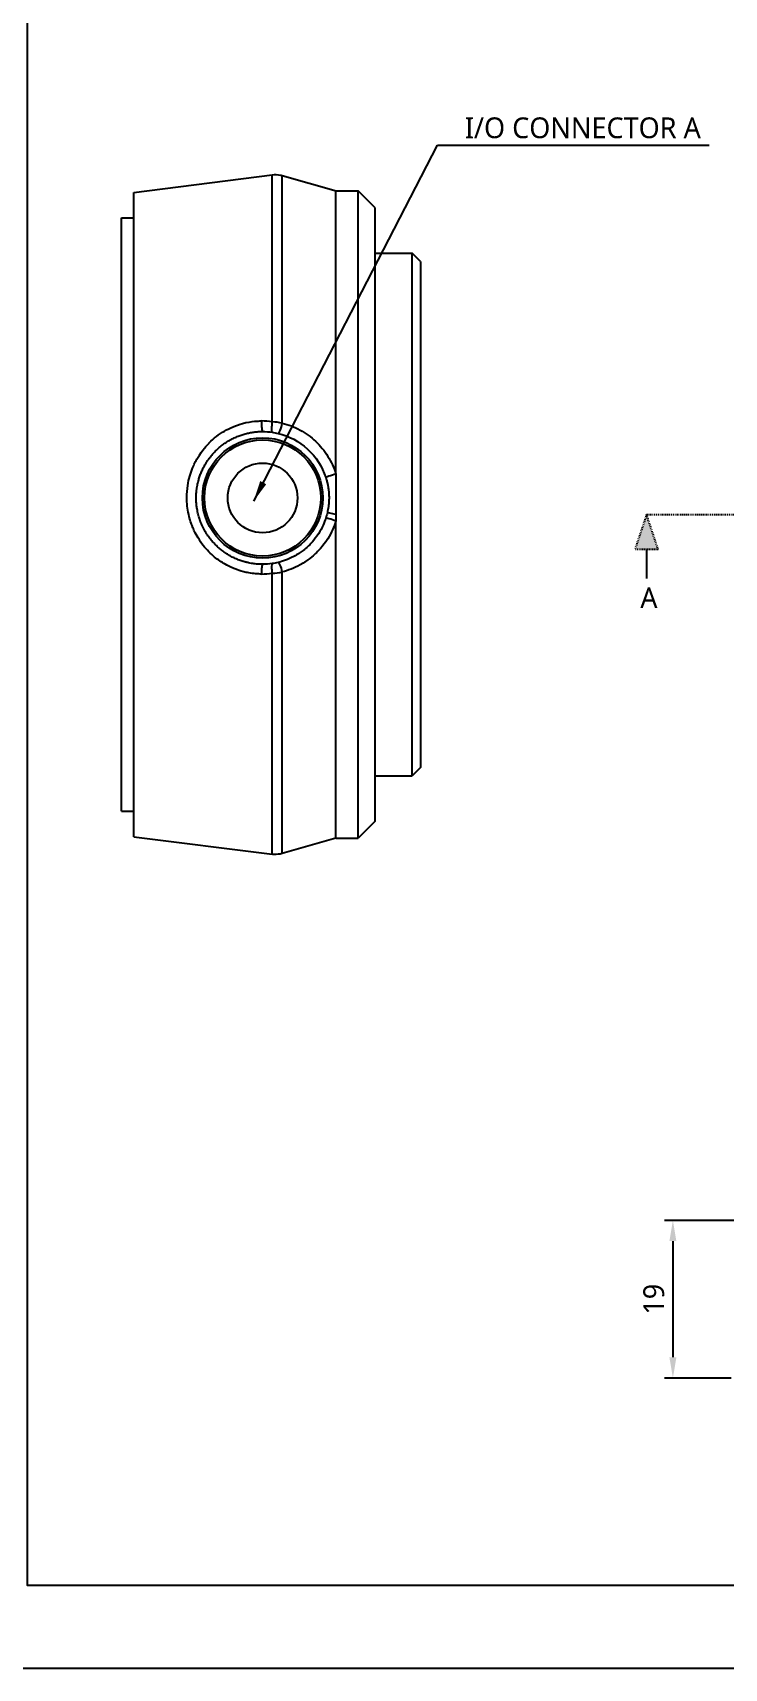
# Model space of a CAD drawing. Header units: millimetres. Extents: x 0 to 4378, y 0 to 2376.
# Drawn here: x 3374.7 to 3458, y 0 to 197.1 of the extents above; entities that cross this region are included whole.
import ezdxf
from ezdxf.enums import TextEntityAlignment as Align

# ---------------------------------------------------------------- set-up
doc = ezdxf.new("R2010")
doc.units = ezdxf.units.MM
doc.header["$LTSCALE"] = 0.2
doc.linetypes.add('CENTER2', pattern=[1.125, 0.75, -0.125, 0.125, -0.125])
doc.linetypes.add('CENTERX2', pattern=[4, 2.5, -0.5, 0.5, -0.5])
doc.layers.add('02_Center Line', color=1, linetype='CENTER2')
doc.layers.add('05_Section Line', color=3, linetype='Continuous')
doc.layers.add('14_Mark', color=7, linetype='Continuous', true_color=0xe03c31)
doc.styles.add('Rainbow-2.5 Style', font='malgunsl.ttf')
doc.dimstyles.new('Rainbow-2.5 Style$0', dxfattribs={"dimtxt": 2.5, "dimasz": 2.5, "dimexe": 1, "dimexo": 1, "dimgap": 1, "dimtad": 1, "dimdsep": 46, "dimtxsty": 'Rainbow-2.5 Style', "dimcen": 0, "dimclrd": 251, "dimclre": 251, "dimclrt": 7, "dimazin": 3, "dimtp": 0.1, "dimtm": 0.1, "dimtfac": 0.61, "dimtmove": 0, "dimatfit": 3, "dimfxl": 1, "dimlwd": -1, "dimlwe": -1, "dimarcsym": 1})
doc.dimstyles.new('Rainbow-2.5 Style$2', dxfattribs={"dimtxt": 2.5, "dimasz": 2, "dimexe": 2, "dimexo": 1, "dimgap": 0.8, "dimtad": 1, "dimzin": 9, "dimdsep": 46, "dimtxsty": 'Rainbow-2.5 Style', "dimcen": 0, "dimclrd": 251, "dimclre": 251, "dimclrt": 256, "dimadec": 1, "dimazin": 0, "dimtp": 0.1, "dimtm": 0.1, "dimtfac": 0.61, "dimtmove": 0, "dimatfit": 3, "dimfxl": 1, "dimlwd": -1, "dimlwe": -1, "dimarcsym": 1})
doc.dimstyles.new('Rainbow-2.5 Style$7', dxfattribs={"dimtxt": 2.5, "dimasz": 2.5, "dimexe": 1, "dimexo": 1, "dimgap": 1, "dimtad": 1, "dimdsep": 46, "dimtxsty": 'Rainbow-2.5 Style', "dimcen": 0, "dimclrd": 251, "dimclre": 251, "dimclrt": 7, "dimazin": 3, "dimtp": 0.1, "dimtm": 0.1, "dimtfac": 0.71, "dimtmove": 0, "dimatfit": 3, "dimfxl": 1, "dimlwd": -1, "dimlwe": -1, "dimarcsym": 1})

# ---------------------------------------------------------------- blocks, each defined once
blk = doc.blocks.new('A$C2bae225f')
for p, q in [((-34.5, 38.82), (-17.83, 40.94)), ((-16.63, 40.85), (-10.15, 39)), ((-34.5, -38.82), (-34.5, 38.82)), ((-10.15, 39), (-7.5, 39)), ((-7.5, -39), (-7.5, 39)), ((-5.5, 37), (-7.5, 39)), ((-36, -35.75), (-36, 35.75)), ((-36, 35.75), (-34.5, 35.75)), ((-5.5, 37), (-5.5, -37)), ((-5.5, 31.48), (-1, 31.48)), ((-1, -31.48), (-1, 31.48)), ((0, 30.48), (-1, 31.48)), ((0, 30.48), (0, -30.48)), ((-17.83, 22.12), (-17.83, 22.12)), ((-23, 10.37), (-23, 10.39)), ((-10.16, 3.69), (-10.16, 0.32)), ((-10.16, 0.32), (-10.16, 0)), ((-13.92, -5.74), (-13.94, -5.74)), ((-13.5, -5.44), (-13.49, -5.44)), ((-12, -4.07), (-12, -4.05)), ((-23, -6.27), (-23, -6.27)), ((-18.08, -5.95), (-18.08, -5.95)), ((-5.5, -31.48), (-1, -31.48)), ((0, -30.48), (-1, -31.48)), ((-17.83, -31.84), (-17.83, -31.84)), ((-36, -35.75), (-34.5, -35.75)), ((-5.5, -37), (-7.5, -39)), ((-34.5, -38.82), (-17.83, -40.94)), ((-10.16, -39), (-16.63, -40.85)), ((-10.16, -39), (-7.5, -39)), ((-17.83, -40.94), (-17.83, -40.94))]:
    blk.add_line(p, q)
for radius in [7.25, 7, 4.2]:
    blk.add_circle((-19, 2), radius)
for centre, major_axis, ratio, start_param, end_param in [((-19, 11), (0, -1), 0.131407, 4.434548, 6.283185), ((-17.71, 10.91), (-0.144, -0.99), 0.169328, 4.459838, 6.283185), ((-16.91, 10.75), (-0.233, -0.973), 0.218016, 0, 1.892341), ((-10.43, 4.76), (-0.952, -0.307), 0.031686, 4.410033, 6.283185), ((-10.23, 0), (-0.975, 0.222), 0.014494, 4.648883, 6.283185), ((-10.43, -0.76), (-0.952, 0.307), 0.068478, 4.44172, 6.283185), ((-16.91, -6.75), (-0.233, 0.973), 0.235168, 4.48826, 6.283185), ((-19, -7), (0, 1), 0.128337, 0, 1.746237), ((-13.51, -6.94), (-0.45, 4.98), 0.996164, 1.287014, 1.28702), ((-17.71, -6.91), (-0.144, 0.99), 0.15144, 0, 1.72296)]:
    blk.add_ellipse(centre, major_axis=major_axis, ratio=ratio, start_param=start_param, end_param=end_param)
for points, knots in [([(-17.83, 40.94), (-17.51, 40.98), (-17.18, 40.97), (-16.78, 40.89), (-16.71, 40.87), (-16.63, 40.85)], [0, 0, 0, 0, 0.0972185, 0.0972185, 0.1210746, 0.1210746, 0.1210746, 0.1210746]), ([(-17.83, 11.18), (-17.83, 15.31), (-17.83, 19.2), (-17.83, 22.79), (-17.83, 26.6), (-17.83, 29.89), (-17.83, 32.66), (-17.83, 35.43), (-17.83, 37.52), (-17.83, 38.94), (-17.83, 40.27), (-17.83, 40.94), (-17.83, 40.94)], [-1, -1, -1, -1, -0.8795685, -0.8795685, -0.8795685, -0.7516925, -0.7516925, -0.7516925, -0.6238165, -0.6238165, -0.6238165, -0.5035992, -0.5035992, -0.5035992, -0.5035992]), ([(-16.63, 11.01), (-16.63, 13.58), (-16.63, 16.13), (-16.63, 18.61), (-16.63, 20.16), (-16.63, 21.67), (-16.63, 23.12), (-16.63, 24.96), (-16.63, 26.7), (-16.63, 28.32), (-16.63, 29.68), (-16.63, 30.7), (-16.63, 31.46), (-16.63, 32.04), (-16.63, 32.47), (-16.63, 32.77), (-16.63, 33.45), (-16.63, 34.08), (-16.63, 34.67), (-16.63, 35.6), (-16.63, 36.1), (-16.63, 36.32), (-16.63, 37.36), (-16.63, 38.22), (-16.63, 38.9), (-16.63, 38.94), (-16.63, 39.01), (-16.63, 39.1), (-16.63, 39.27), (-16.63, 39.53), (-16.63, 39.79), (-16.63, 40.24), (-16.63, 40.38), (-16.63, 40.42), (-16.63, 40.5), (-16.63, 40.56), (-16.63, 40.62), (-16.63, 40.77), (-16.63, 40.85), (-16.63, 40.85)], [-0.9999838, -0.9999838, -0.9999838, -0.9999838, -0.9231328, -0.9231328, -0.9231328, -0.875, -0.875, -0.875, -0.8125, -0.8125, -0.8125, -0.7772106, -0.7772106, -0.7772106, -0.75, -0.75, -0.75, -0.71875, -0.71875, -0.71875, -0.6875, -0.6875, -0.6875, -0.625, -0.625, -0.625, -0.6139026, -0.6139026, -0.6139026, -0.59375, -0.59375, -0.59375, -0.5625, -0.5625, -0.5625, -0.5479886, -0.5479886, -0.5479886, -0.5076888, -0.5076888, -0.5076888, -0.5076888]), ([(-10.16, 4.89), (-10.17, 6.19), (-10.17, 7.47), (-10.18, 10.06), (-10.18, 11.36), (-10.17, 15.19), (-10.15, 17.64), (-10.18, 21.54), (-10.19, 23.05), (-10.19, 25.9), (-10.18, 27.24), (-10.15, 30.36), (-10.17, 32.02), (-10.19, 34.91), (-10.17, 36.11), (-10.16, 37.33), (-10.16, 37.61), (-10.16, 38.31), (-10.16, 38.63), (-10.16, 38.86), (-10.16, 38.9), (-10.15, 38.97), (-10.15, 39), (-10.15, 39), (-10.15, 39), (-10.15, 39)], [-23.62441, -23.62441, -23.62441, -23.62441, -23.247475, -23.247475, -22.858952, -22.858952, -22.080517, -22.080517, -21.553076, -21.553076, -21.027848, -21.027848, -20.235886, -20.235886, -19.405695, -19.405695, -19.113722, -19.113722, -18.557863, -18.557863, -18.419467, -18.419467, -18.203387, -18.203387, -18.189576, -18.189576, -18.189576, -18.189576]), ([(-21.27, -6.9), (-21.72, -6.79), (-22, -6.68), (-22.13, -6.64), (-22.28, -6.58), (-22.42, -6.53), (-22.56, -6.47), (-22.9, -6.32), (-23.22, -6.16), (-23.52, -5.99), (-23.96, -5.74), (-24.38, -5.45), (-24.78, -5.13), (-25.01, -4.94), (-25.25, -4.72), (-25.49, -4.48), (-25.92, -4.03), (-26.37, -3.48), (-26.77, -2.82), (-27.12, -2.23), (-27.32, -1.77), (-27.43, -1.48), (-27.44, -1.47), (-27.44, -1.45), (-27.45, -1.44), (-27.57, -1.14), (-27.75, -0.66), (-27.9, 0.02), (-28.04, 0.67), (-28.13, 1.35), (-28.13, 2.05), (-28.13, 2.53), (-28.09, 3.01), (-28.01, 3.5), (-27.89, 4.3), (-27.68, 4.99), (-27.44, 5.58), (-27.25, 6.04), (-27.05, 6.44), (-26.85, 6.78), (-26.22, 7.86), (-25.67, 8.39), (-25.49, 8.57), (-25.46, 8.61), (-25.44, 8.63), (-25.43, 8.64), (-24.87, 9.2), (-24.25, 9.67), (-23.58, 10.06), (-22.93, 10.44), (-22.21, 10.75), (-21.43, 10.96), (-20.23, 11.29), (-19.46, 11.27), (-19.21, 11.27), (-19.17, 11.27), (-19.14, 11.27), (-19.13, 11.27)], [-0.9309693, -0.9309693, -0.9309693, -0.9309693, -0.8928571, -0.8928571, -0.8928571, -0.8773372, -0.8773372, -0.8773372, -0.8392857, -0.8392857, -0.8392857, -0.7857143, -0.7857143, -0.7857143, -0.7478541, -0.7478541, -0.7478541, -0.6785714, -0.6785714, -0.6785714, -0.6271781, -0.6271781, -0.6271781, -0.625, -0.625, -0.625, -0.5714286, -0.5714286, -0.5714286, -0.4985871, -0.4985871, -0.4985871, -0.4489796, -0.4489796, -0.4489796, -0.3802562, -0.3802562, -0.3802562, -0.3265306, -0.3265306, -0.3265306, -0.2581201, -0.2581201, -0.2581201, -0.244898, -0.244898, -0.244898, -0.1632653, -0.1632653, -0.1632653, -0.0816327, -0.0816327, -0.0816327, -0.0108033, -0.0108033, -0.0108033, 0, 0, 0, 0]), ([(-21.2, -5.69), (-21.24, -5.68), (-21.36, -5.64), (-21.65, -5.55), (-22.06, -5.4), (-22.46, -5.22), (-22.77, -5.06), (-23.08, -4.89), (-23.45, -4.66), (-23.87, -4.35), (-24.28, -4.02), (-24.66, -3.66), (-25.02, -3.28), (-25.35, -2.88), (-25.68, -2.42), (-25.95, -1.97), (-26.16, -1.57), (-26.3, -1.28), (-26.39, -1.05), (-26.46, -0.89), (-26.51, -0.77), (-26.55, -0.64), (-26.61, -0.47), (-26.71, -0.15), (-26.81, 0.24), (-26.88, 0.64), (-26.94, 0.99), (-26.98, 1.38), (-27, 1.87), (-27, 2.4), (-26.95, 2.95), (-26.86, 3.51), (-26.74, 4.04), (-26.59, 4.53), (-26.45, 4.93), (-26.31, 5.25), (-26.16, 5.58), (-25.99, 5.9), (-25.81, 6.2), (-25.64, 6.46), (-25.42, 6.78), (-25.17, 7.1), (-24.94, 7.36), (-24.75, 7.56), (-24.55, 7.77), (-24.33, 7.97), (-24.1, 8.17), (-23.81, 8.4), (-23.45, 8.66), (-23, 8.93), (-22.54, 9.18), (-22.07, 9.39), (-21.58, 9.58), (-21.08, 9.73), (-20.57, 9.85), (-20.05, 9.94), (-19.53, 9.99), (-19.18, 10), (-19, 10)], [0.22403, 0.22403, 0.22403, 0.22403, 0.236924, 0.263103, 0.315515, 0.368009, 0.394288, 0.420549, 0.472914, 0.525244, 0.577521, 0.62973, 0.681973, 0.734325, 0.786731, 0.85161, 0.890872, 0.922819, 0.947476, 0.964897, 0.975086, 0.987329, 1.005659, 1.028739, 1.089165, 1.126518, 1.150087, 1.195871, 1.244898, 1.297166, 1.352787, 1.41178, 1.466106, 1.516338, 1.568119, 1.594579, 1.621376, 1.67601, 1.703873, 1.725935, 1.771223, 1.821011, 1.847628, 1.875412, 1.904361, 1.934356, 1.965383, 1.993991, 2.046364, 2.098623, 2.150815, 2.202986, 2.255185, 2.307461, 2.359871, 2.412477, 2.465354, 2.518583, 2.518583, 2.518583, 2.518583]), ([(-16.63, 11.01), (-15.88, 10.83), (-15.16, 10.55), (-14.48, 10.18), (-13.8, 9.8), (-13.17, 9.35), (-12.61, 8.82), (-12.05, 8.28), (-11.56, 7.68), (-11.14, 7.01), (-10.72, 6.34), (-10.4, 5.63), (-10.16, 4.89)], [0.0001292, 0.0001292, 0.0001292, 0.0001292, 0.25, 0.25, 0.25, 0.5, 0.5, 0.5, 0.75, 0.75, 0.75, 0.9992638, 0.9992638, 0.9992638, 0.9992638]), ([(-17.14, 9.78), (-15.84, 9.47), (-14.59, 8.81), (-12.58, 6.96), (-11.81, 5.76), (-11.39, 4.46)], [0, 0, 0, 0, 0.5, 0.5, 1, 1, 1, 1]), ([(-11.39, 4.46), (-11.37, 4.42), (-11.34, 4.32), (-11.3, 4.16), (-11.24, 3.96), (-11.2, 3.76), (-11.16, 3.57), (-11.13, 3.43), (-11.11, 3.32), (-11.09, 3.21), (-11.07, 3.07), (-11.05, 2.92), (-11.04, 2.8), (-11.03, 2.72), (-11.03, 2.65), (-11.02, 2.59), (-11.02, 2.53), (-11.01, 2.45), (-11.01, 2.35), (-11, 2.2), (-11, 2.02), (-11, 1.82), (-11.01, 1.58), (-11.03, 1.28), (-11.07, 0.93), (-11.13, 0.57), (-11.17, 0.34), (-11.2, 0.22)], [0, 0, 0, 0, 0.0128066, 0.0298578, 0.0511396, 0.0733785, 0.0925028, 0.1096391, 0.1174639, 0.1252974, 0.1431338, 0.1609856, 0.1699201, 0.1788616, 0.1855904, 0.190512, 0.1970485, 0.2052044, 0.2149861, 0.2263877, 0.2506087, 0.26861, 0.2865986, 0.3225364, 0.3584211, 0.394242, 0.4299859, 0.4299859, 0.4299859, 0.4299859]), ([(-11.39, -0.46), (-11.54, -0.94), (-11.8, -1.59), (-12.27, -2.32), (-12.79, -3.13), (-13.28, -3.61), (-13.58, -3.89), (-13.72, -4.01), (-13.88, -4.16), (-14.12, -4.34), (-14.4, -4.55), (-14.77, -4.81), (-15.25, -5.06), (-15.95, -5.43), (-16.59, -5.65), (-17.14, -5.78)], [0, 0, 0, 0, 0.25, 0.25, 0.25, 0.499214, 0.499214, 0.499214, 0.61289, 0.61289, 0.61289, 0.75, 0.75, 0.75, 1, 1, 1, 1]), ([(-10.16, -0.78), (-10.38, -1.47), (-10.7, -2.19), (-11.15, -2.91), (-11.8, -3.94), (-12.38, -4.47), (-12.63, -4.71), (-12.63, -4.71), (-12.64, -4.72), (-12.65, -4.72), (-12.92, -4.98), (-13.48, -5.51), (-14.49, -6.07), (-15.2, -6.47), (-15.93, -6.74), (-16.63, -6.92)], [-1, -1, -1, -1, -0.75, -0.75, -0.75, -0.5, -0.5, -0.5, -0.494157, -0.494157, -0.494157, -0.25, -0.25, -0.25, 0, 0, 0, 0]), ([(-10.16, -39), (-10.16, -39), (-10.16, -39), (-10.16, -38.97), (-10.18, -38.42), (-10.17, -36.87), (-10.16, -36.23), (-10.16, -34.95), (-10.17, -34.35), (-10.2, -31.79), (-10.16, -29.41), (-10.16, -25.81), (-10.17, -24.95), (-10.2, -20.65), (-10.16, -16.84), (-10.16, -11.76), (-10.16, -10.75), (-10.16, -8.24), (-10.16, -6.73), (-10.16, -4.46), (-10.16, -3.72), (-10.16, -2.25), (-10.16, -1.51), (-10.16, -0.78)], [-6.048307, -6.048307, -6.048307, -6.048307, -6.015314, -6.015314, -4.920692, -4.920692, -4.383337, -4.383337, -3.995401, -3.995401, -2.858372, -2.858372, -2.517426, -2.517426, -1.221295, -1.221295, -0.905097, -0.905097, -0.443398, -0.443398, -0.219873, -0.219873, -0.000072, -0.000072, -0.000072, -0.000072]), ([(-10.16, 0), (-10.16, -0.13), (-10.16, -0.26), (-10.16, -0.52), (-10.16, -0.65), (-10.16, -0.78)], [0, 0, 0, 0, 0.03889852, 0.03889852, 0.07755322, 0.07755322, 0.07755322, 0.07755322]), ([(-19.51, -5.98), (-19.59, -5.98), (-19.87, -5.96), (-20.26, -5.9), (-20.71, -5.82), (-20.99, -5.75), (-21.15, -5.7), (-21.2, -5.69)], [0.0518958, 0.0518958, 0.0518958, 0.0518958, 0.0748767, 0.136179, 0.1728015, 0.2107672, 0.2240297, 0.2240297, 0.2240297, 0.2240297]), ([(-19.84, -7.14), (-20.09, -7.12), (-20.36, -7.09), (-20.65, -7.04), (-20.89, -6.99), (-21.09, -6.95), (-21.27, -6.9)], [-0.97274889, -0.97274889, -0.97274889, -0.97274889, -0.94642857, -0.94642857, -0.94642857, -0.93096925, -0.93096925, -0.93096925, -0.93096925]), ([(-19, -6), (-19.1, -6), (-19.27, -6), (-19.44, -5.99), (-19.51, -5.98)], [0, 0, 0, 0, 0.02948329, 0.05189576, 0.05189576, 0.05189576, 0.05189576]), ([(-17.83, -40.94), (-17.83, -40.94), (-17.83, -40.93), (-17.83, -40.92), (-17.83, -40.78), (-17.83, -39.8), (-17.83, -38.04), (-17.83, -37.17), (-17.83, -36.11), (-17.83, -34.88), (-17.83, -33.65), (-17.83, -32.22), (-17.83, -30.65), (-17.83, -29.08), (-17.83, -27.38), (-17.83, -25.54), (-17.83, -23.7), (-17.83, -21.7), (-17.83, -19.62), (-17.83, -15.71), (-17.83, -11.5), (-17.83, -7.08)], [-0.5151883, -0.5151883, -0.5151883, -0.5151883, -0.503945, -0.503945, -0.503945, -0.3761233, -0.3761233, -0.3761233, -0.3122124, -0.3122124, -0.3122124, -0.2483015, -0.2483015, -0.2483015, -0.1843906, -0.1843906, -0.1843906, -0.1204797, -0.1204797, -0.1204797, 0, 0, 0, 0]), ([(-16.63, -40.85), (-16.63, -40.85), (-16.63, -40.84), (-16.63, -40.83), (-16.63, -40.69), (-16.63, -39.71), (-16.63, -37.96), (-16.63, -37.08), (-16.63, -36.03), (-16.63, -34.8), (-16.63, -33.57), (-16.63, -32.15), (-16.63, -30.58), (-16.63, -29.02), (-16.63, -27.32), (-16.63, -25.48), (-16.63, -23.64), (-16.63, -21.65), (-16.63, -19.58), (-16.63, -15.63), (-16.63, -11.38), (-16.63, -6.92)], [0.4888186, 0.4888186, 0.4888186, 0.4888186, 0.4999891, 0.4999891, 0.4999891, 0.6264781, 0.6264781, 0.6264781, 0.6897225, 0.6897225, 0.6897225, 0.752967, 0.752967, 0.752967, 0.8162115, 0.8162115, 0.8162115, 0.879456, 0.879456, 0.879456, 1, 1, 1, 1]), ([(-16.63, -40.85), (-16.94, -40.94), (-17.27, -40.98), (-17.68, -40.96), (-17.75, -40.95), (-17.83, -40.94)], [0, 0, 0, 0, 0.0972311, 0.0972311, 0.1210633, 0.1210633, 0.1210633, 0.1210633])]:
    blk.add_open_spline(points, degree=3, knots=knots)
for points in [[(-17.83, 11.18), (-18.26, 11.24), (-18.69, 11.27), (-19.13, 11.27)], [(-19, 10), (-18.61, 10), (-18.23, 9.97), (-17.85, 9.92)], [(-17.85, 9.92), (-17.61, 9.88), (-17.37, 9.84), (-17.14, 9.78)], [(-16.63, 11.01), (-17.03, 11.09), (-17.43, 11.14), (-17.83, 11.18)], [(-10.16, 4.88), (-10.16, 4.49), (-10.16, 4.09), (-10.16, 3.69)], [(-11.2, 0.22), (-11.25, -0.01), (-11.31, -0.23), (-11.39, -0.46)], [(-17.14, -5.78), (-17.37, -5.84), (-17.61, -5.88), (-17.85, -5.92)], [(-19.13, -7.17), (-19.34, -7.17), (-19.58, -7.17), (-19.84, -7.14)], [(-19.13, -7.17), (-18.69, -7.17), (-18.26, -7.14), (-17.83, -7.08)], [(-17.85, -5.92), (-18.23, -5.97), (-18.61, -6), (-19, -6)], [(-17.83, -7.08), (-17.43, -7.04), (-17.02, -6.99), (-16.63, -6.92)]]:
    blk.add_open_spline(points, degree=3)
blk = doc.blocks.new('A$Cdb6af115')
at = {"layer": '14_Mark', "linetype": 'CENTERX2'}
blk.add_hatch(color=256, dxfattribs=at).paths.add_polyline_path([(0, 0), (6, -2), (6, 2)])
for p, q in [((6, 2), (0, 0)), ((0, 0), (6, -2)), ((6, 2), (6, -2))]:
    blk.add_line(p, q)
at = {"layer": '14_Mark'}
blk.add_line((6, 0), (11, 0), dxfattribs=at)
blk = doc.blocks.new('*D128')
at = {"color": 251, "linetype": 'ByBlock', "transparency": 16777216}
for p, q in [((3473.31, 53.97), (3450.79, 53.97)), ((3451.79, 51.47), (3451.79, 37.47)), ((3458.81, 34.97), (3450.79, 34.97))]:
    blk.add_line(p, q, dxfattribs=at)
at = {"color": 251, "transparency": 16777216}
for points in [[(3451.37, 51.47), (3452.21, 51.47), (3451.79, 53.97)], [(3451.37, 37.47), (3452.21, 37.47), (3451.79, 34.97)]]:
    blk.add_solid(points, dxfattribs=at)
at = {"layer": 'Defpoints', "color": 0, "transparency": 16777216}
for p in [(3474.31, 53.97), (3451.79, 34.97), (3459.81, 34.97)]:
    blk.add_point(p, dxfattribs=at)
at = {"color": 7, "transparency": 16777216, "insert": (3449.49, 44.47), "char_height": 2.5, "attachment_point": 5, "rotation": 90, "style": 'Rainbow-2.5 Style'}
blk.add_mtext('19', dxfattribs=at)
blk = doc.blocks.new('*D156')
at = {"color": 251, "linetype": 'ByBlock', "transparency": 16777216}
blk.add_line((3526.03, 160.24), (3543.31, 177.52), dxfattribs=at)
blk.add_arc((3504.81, 139.03), 52.44, 2.1853, 42.8147, dxfattribs=at)
at = {"color": 251, "transparency": 16777216}
for points in [[(3543.04, 174.44), (3543.52, 174.9), (3541.89, 176.11)], [(3557.55, 141.03), (3556.88, 141.02), (3557.25, 139.03)]]:
    blk.add_solid(points, dxfattribs=at)
at = {"layer": 'Defpoints', "color": 0, "transparency": 16777216}
for p in [(3525.32, 159.53), (3519.66, 153.88), (3555.47, 152.6), (3448.62, 139.03), (3557.4, 139.03)]:
    blk.add_point(p, dxfattribs=at)
at = {"transparency": 16777216, "insert": (3555.2, 159.9), "char_height": 2.5, "attachment_point": 5, "rotation": 292.5, "style": 'Rainbow-2.5 Style'}
blk.add_mtext('45.0°', dxfattribs=at)
blk = doc.blocks.new('A$C04cd0c3c1123')
blk.add_lwpolyline([(0, 0), (420, 0), (420, 297), (0, 297)], close=True)
at = {"layer": '05_Section Line', "linetype": 'Continuous'}
blk.add_lwpolyline([(410, 10), (410, 287), (10, 287), (10, 10)], close=True, dxfattribs=at)
at = {"linetype": 'Continuous', "style": 'Rainbow-2.5 Style'}
for tag, p in [('PART_NAME', (371.5, 54.62)), ('DRAWING_NO', (364.5, 45.87)), ('REV', (401.25, 45.87)), ('제도', (383.75, 37.06)), ('DATE_1', (401.25, 37.06)), ('SCALE', (340, 34.5)), ('MATERIAL', (361, 34.5)), ('검도', (383.75, 30.06)), ('DATE_2', (401.25, 30.06)), ('승인', (383.75, 23.06)), ('DATE_3', (401.25, 23.06)), ('REFERENCE', (361, 20.5)), ('PAGE', (383.75, 16.12))]:
    blk.add_attdef(tag, text='', height=2.5, dxfattribs=at).set_placement(p, align=Align.MIDDLE_CENTER)

msp = doc.modelspace()

# ---------------------------------------------------------------- linework, layer by layer
at = {"layer": '02_Center Line'}
msp.add_line((3448.615, 139.026), (3557.4, 139.026), dxfattribs=at)

# ---------------------------------------------------------------- block references
for name, p in [('A$C04cd0c3c1123', (3364, 0)), ('A$C2bae225f', (3421.37, 139.026))]:
    msp.add_blockref(name, p)
at = {"layer": '02_Center Line', "linetype": 'CENTERX2', "xscale": 0.7, "yscale": 0.7, "zscale": 0.7, "rotation": 270}
msp.add_blockref('A$Cdb6af115', (3448.615, 139.026), dxfattribs=at)

# ---------------------------------------------------------------- texts
at = {"insert": (3426.725, 184.338), "char_height": 2.5, "attachment_point": 7, "style": 'Rainbow-2.5 Style'}
msp.add_mtext('I/O CONNECTOR A', dxfattribs=at)
at = {"layer": '02_Center Line', "linetype": 'CENTERX2', "insert": (3447.862, 127.743), "char_height": 2.5, "attachment_point": 7, "style": 'Rainbow-2.5 Style'}
msp.add_mtext('A', dxfattribs=at)

# ---------------------------------------------------------------- dimensions: what is measured, and where the dimension line sits
dim = msp.add_angular_dim_2l(base=(3555.466, 152.599), line1=((3519.661, 153.875), (3525.318, 159.532)), line2=((3448.615, 139.026), (3557.4, 139.026)), dimstyle='Rainbow-2.5 Style$2')
dim.commit()
dim.dimension.update_dxf_attribs({"geometry": '*D156', "text_midpoint": (3555.195, 159.896)})
dim = msp.add_linear_dim(base=(3451.788, 34.969), p1=(3474.312, 53.969), p2=(3459.812, 34.969), angle=90, dimstyle='Rainbow-2.5 Style$0')
dim.commit()
dim.dimension.update_dxf_attribs({"geometry": '*D128', "text_midpoint": (3449.489, 44.469)})

# ---------------------------------------------------------------- leaders
at = {"annotation_type": 0, "has_hookline": 1, "hookline_direction": 0, "text_width": 29.419}
msp.add_leader([(3401.299, 140.643), (3423.425, 183.538), (3425.925, 183.538)], dimstyle='Rainbow-2.5 Style$7', override={"dimgap": 0.8, "dimtad": 1}, dxfattribs=at)

doc.saveas('drawing.dxf')
